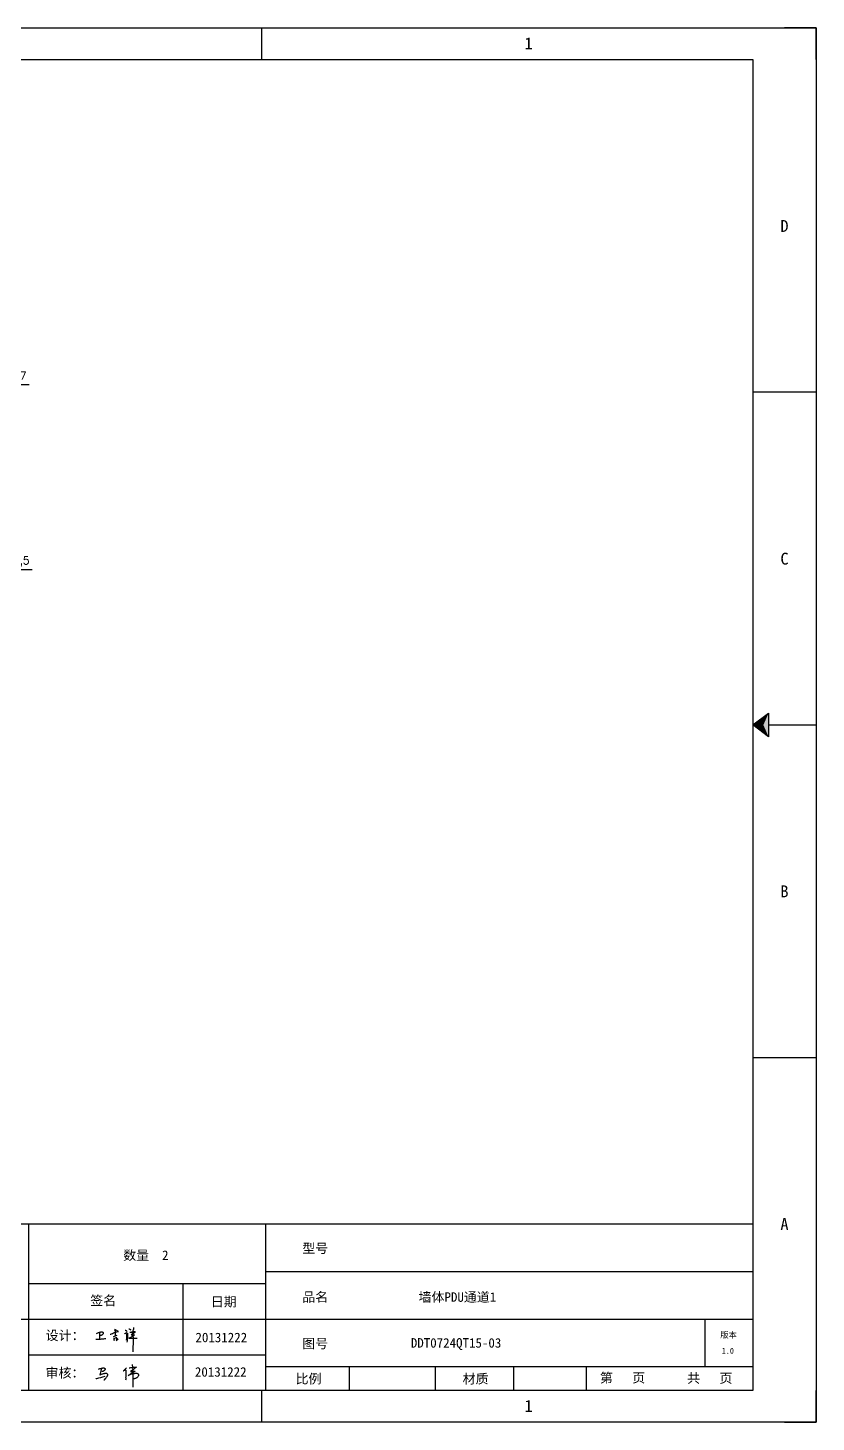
# Model space of a CAD drawing. Header units: millimetres. Extents: x 120943 to 145233, y 4425 to 40233.
# Drawn here: x 135282 to 136285, y 28907 to 30680 of the extents above; entities that cross this region are included whole.
import ezdxf
from ezdxf.enums import TextEntityAlignment as Align

# ---------------------------------------------------------------- set-up
doc = ezdxf.new("R2010")
doc.units = ezdxf.units.MM
doc.linetypes.add('DOT', pattern=[0.25, 0, -0.25])
doc.layers.add('dim', color=2, linetype='Continuous', lineweight=9)
doc.layers.add('print', color=30, linetype='Continuous')
doc.styles.add('Dartop', font='SIMFANG.TTF')
doc.styles.add('hzHT', font='SIMHEI.TTF')
doc.styles.get("Standard").update_dxf_attribs({"font": 'txt', "bigfont": 'gbcbig.shx'})
doc.dimstyles.new('2-small', dxfattribs={"dimtxt": 10, "dimasz": 10, "dimexe": 3, "dimexo": 3, "dimgap": 4, "dimtad": 1, "dimtxsty": 'Standard', "dimcen": 5, "dimazin": 0, "dimtfac": 1, "dimtmove": 0, "dimatfit": 3, "dimfxl": 1, "dimarcsym": 0})

# ---------------------------------------------------------------- blocks, each defined once
blk = doc.blocks.new('*U526')
at = {"color": 254, "linetype": 'Continuous', "extrusion": (0, 0, -1)}
for points in [[(-33.167, 11), (-33, 11), (-33.25, 11.188)], [(-33.167, 11), (-33.25, 10.812), (-33, 11)], [(-33.167, 11), (-33.25, 11.188), (-33.25, 10.812)]]:
    blk.add_solid(points, dxfattribs=at)
blk = doc.blocks.new('h')
for p, q in [((20773.3, -2331.8), (20775.3, -2338.7)), ((20789.1, -2340.9), (20773.5, -2331.9)), ((20775.3, -2338.7), (20775.6, -2351.2)), ((20845.7, -2343.5), (20848.4, -2353)), ((20768.1, -2360.9), (20773, -2359.1)), ((20769.5, -2366.9), (20769.8, -2370.6)), ((20769.8, -2370.6), (20770.9, -2378)), ((20770.9, -2378), (20771.5, -2370.6)), ((20772.4, -2369.3), (20774.9, -2367.8)), ((20773, -2359.1), (20784.1, -2355.2)), ((20775.6, -2351.2), (20775.5, -2357.3)), ((20782.2, -2369.2), (20780, -2377.1)), ((20780, -2377.1), (20788.3, -2371.3)), ((20780.1, -2366.4), (20780.8, -2366.4)), ((20781.9, -2367.4), (20782.2, -2369.2)), ((20848.9, -2370.3), (20847.9, -2424)), ((20848.4, -2353), (20848.9, -2370.3))]:
    blk.add_line(p, q)
for points in [[(20699.1, -2348.2, -0.029745), (20704.6, -2345.4, -0.046842), (20708.4, -2344.2, -0.00919), (20714.3, -2343, -0.018517), (20717.2, -2342.5, -0.037841), (20720.3, -2342.4, -0.039541), (20723.2, -2342.8, -0.149785), (20726, -2344.3, -0.204935), (20726.9, -2346.6, -0.074872), (20726.5, -2348.3, -0.061615), (20725.6, -2350.3, -0.034204), (20723.8, -2352.6, -0.045776), (20722.3, -2354.1, -0.054985), (20720.4, -2355.3, -0.036348), (20717.3, -2356.5, -0.067752), (20715.7, -2356.8, -0.043553), (20713.2, -2356.7)], [(20755, -2351.9, -0.024077), (20759.9, -2350.1, -0.013147), (20768.7, -2346.5, -0.00522), (20775.4, -2344.1, -0.018517), (20777.3, -2343.4, -0.008274), (20786.3, -2341, -0.039541), (20788.3, -2340.8, -0.079216), (20789.4, -2341, -0.204935)], [(20816.8, -2335, -0.053561), (20819.6, -2336.1, -0.075272), (20821.3, -2337.3, -0.005295), (20822.5, -2338.5, -0.009337), (20823.1, -2339.1, -0.026146), (20823.7, -2339.8, -0.016644), (20824.5, -2340.9)], [(20832.1, -2329.2, -0.053561), (20834.9, -2330.3, -0.075272), (20836.7, -2331.5, -0.005295), (20837.8, -2332.6, -0.009337), (20838.5, -2333.3, -0.026146), (20839, -2334, -0.016644), (20839.8, -2335.1)], [(20836, -2343.7, -0.02797), (20842.1, -2342.6, -0.048868), (20845.6, -2342.2, -0.00919), (20851.1, -2341.4, -0.018517), (20853.9, -2341.1, -0.037841), (20856.7, -2341.2, -0.039541), (20859.4, -2341.6, -0.018282), (20840.6, -2354.7, -0.000937)], [(20847.6, -2340.2, 0.021784), (20849.6, -2335.9, 0.028296), (20850.8, -2332.4, 0.008136), (20851.9, -2328.2, 0.028913), (20852.2, -2327, 0.08193), (20852.1, -2325.9, 0.075058), (20851.7, -2324.7, 0.275043)], [(20696.6, -2372.4, 0.002073), (20710.6, -2371.9, 0.016137), (20719.6, -2371.3, 0.008314), (20736.9, -2369.3)], [(20813.5, -2350.1, 0.007348), (20815.9, -2348.7, 0.008421), (20818, -2347.3, 0.009459), (20819.7, -2346.2, -0.016325), (20820.7, -2345.5, -0.173771), (20821.8, -2345.3, -0.085159), (20823.9, -2346, -0.125883), (20826, -2347.9, -0.160659), (20826.6, -2350.1, -0.010447), (20826.5, -2352.3, -0.008247), (20826.2, -2355.1, -0.002698), (20825.3, -2374, 0.001562), (20823.9, -2383.7, 0.016137)]]:
    blk.add_lwpolyline(points, format="xyb")
for points in [[(20711.3, -2343.5), (20711.3, -2343.5), (20711.5, -2355.8), (20710.7, -2368), (20710.6, -2371.9)], [(20821.5, -2350.6), (20822.4, -2359.2), (20822.2, -2364.9), (20821.7, -2369), (20821.3, -2376.3), (20823.6, -2368.5), (20827.2, -2366.3), (20829.5, -2366.3)], [(20840.6, -2354.7), (20850, -2354.7), (20855, -2354.3), (20845.9, -2361.1), (20840.5, -2364), (20833, -2367.5), (20863.2, -2367.4), (20865.9, -2367.3)]]:
    blk.add_lwpolyline(points)
for centre, radius, start, end in [((20773.7, -2371.2), 2.3, 121.9907, 163.6016), ((20787.5, -2406), 40.3, 100.6183, 108.2482), ((20780.8, -2367.6), 1.15, 9.4675, 90)]:
    blk.add_arc(centre, radius, start, end)
blk = doc.blocks.new('*D1403')
at = {"layer": 'Defpoints', "color": 0}
for p in [(135227.1, 30226.5), (135214.4, 30191.3), (135227.1, 30191.3)]:
    blk.add_point(p, dxfattribs=at)
at = {"layer": 'dim', "color": 0, "lineweight": -2}
for p, q in [((135204.4, 30226.5), (135194.4, 30226.5)), ((135214.4, 30194.3), (135214.4, 30229.5)), ((135214.4, 30226.5), (135227.1, 30226.5)), ((135227.1, 30194.3), (135227.1, 30229.5)), ((135237.1, 30226.5), (135283.5, 30226.5))]:
    blk.add_line(p, q, dxfattribs=at)
at = {"layer": 'dim', "color": 0}
for points in [[(135204.4, 30228.1), (135204.4, 30224.8), (135214.4, 30226.5)], [(135237.1, 30228.1), (135237.1, 30224.8), (135227.1, 30226.5)]]:
    blk.add_solid(points, dxfattribs=at)
at = {"layer": 'dim', "color": 0, "insert": (135265.3, 30236.3), "char_height": 10, "attachment_point": 5}
blk.add_mtext('12,7', dxfattribs=at)
blk = doc.blocks.new('*D1405')
at = {"layer": 'Defpoints', "color": 0}
for p in [(135214.4, 30038.8), (135230.9, 30038.8), (135230.9, 29991.5)]:
    blk.add_point(p, dxfattribs=at)
at = {"layer": 'dim', "color": 0, "lineweight": -2}
for p, q in [((135214.4, 30035.8), (135214.4, 29988.5)), ((135230.9, 30035.8), (135230.9, 29988.5)), ((135204.4, 29991.5), (135194.4, 29991.5)), ((135214.4, 29991.5), (135230.9, 29991.5)), ((135240.9, 29991.5), (135287.3, 29991.5))]:
    blk.add_line(p, q, dxfattribs=at)
at = {"layer": 'dim', "color": 0}
for points in [[(135204.4, 29993.1), (135204.4, 29989.8), (135214.4, 29991.5)], [(135240.9, 29993.1), (135240.9, 29989.8), (135230.9, 29991.5)]]:
    blk.add_solid(points, dxfattribs=at)
at = {"layer": 'dim', "color": 0, "insert": (135269.1, 30001.3), "char_height": 10, "attachment_point": 5}
blk.add_mtext('16,5', dxfattribs=at)

msp = doc.modelspace()

# ---------------------------------------------------------------- linework, layer by layer
at = {"color": 0, "linetype": 'DOT'}
for p, q in [((133725.3, 30679.931), (136244.473, 30679.931)), ((136284.761, 30639.643), (136284.761, 28947.545)), ((136244.473, 28907.257), (133725.3, 28907.257))]:
    msp.add_line(p, q, dxfattribs=at)
at = {"color": 0}
for p, q in [((135579.72, 30639.643), (135579.72, 30679.931)), ((136284.761, 30679.931), (136244.473, 30679.931)), ((136284.761, 30639.643), (136284.761, 30679.931)), ((133805.876, 30639.643), (136204.185, 30639.643)), ((136204.185, 30639.643), (136204.185, 28947.545)), ((136284.761, 30216.618), (136204.185, 30216.618)), ((136224.329, 29793.594), (136284.761, 29793.594)), ((136284.761, 29370.569), (136204.185, 29370.569)), ((136204.185, 29159.057), (134980.435, 29159.057)), ((135282.595, 29159.057), (135282.595, 28947.545)), ((135584.756, 28947.545), (135584.756, 29159.057)), ((135584.756, 29098.625), (136204.185, 29098.625)), ((135282.595, 29083.517), (135584.756, 29083.517)), ((135479, 29083.517), (135479, 28947.545)), ((134980.435, 29038.193), (135282.595, 29038.193)), ((135282.595, 29038.193), (136204.185, 29038.193)), ((136143.753, 28977.761), (136143.753, 29038.193)), ((135282.595, 28992.869), (135584.756, 28992.869)), ((135584.756, 28977.761), (136204.185, 28977.761)), ((135691.063, 28947.545), (135691.063, 28977.761)), ((135800.62, 28947.545), (135800.62, 28977.761)), ((135900.218, 28947.545), (135900.218, 28977.761)), ((135992.672, 28947.545), (135992.672, 28977.761)), ((136204.185, 28947.545), (133805.876, 28947.545)), ((135579.72, 28907.257), (135579.72, 28947.545)), ((136284.761, 28907.257), (136284.761, 28947.545)), ((136244.473, 28907.257), (136284.761, 28907.257))]:
    msp.add_line(p, q, dxfattribs=at)
for p, q in [((135412.36, 28968.211), (135409.391, 28966.604)), ((135414.497, 28969.352), (135412.36, 28968.211)), ((135412.483, 28971.755), (135416.258, 28971.755)), ((135418.271, 28971.938), (135414.497, 28969.352)), ((135414.633, 28980.715), (135415.5, 28973.473)), ((135415.641, 28968.126), (135415.321, 28951.487)), ((135415.5, 28973.473), (135415.641, 28968.126)), ((135416.258, 28971.755), (135418.271, 28971.938))]:
    msp.add_line(p, q)
msp.add_lwpolyline([(136204.185, 29793.594), (136224.329, 29808.702), (136224.329, 29778.486), (136204.185, 29793.594)], close=True, dxfattribs=at)
for points in [[(135371.658, 28974.367, -0.02974503), (135373.386, 28975.233, -0.04684215), (135374.555, 28975.609, -0.00919025), (135376.38, 28975.978, -0.01851715), (135377.295, 28976.11, -0.03784064), (135378.239, 28976.14, -0.03954126), (135379.136, 28976.029, -0.14978519), (135380.012, 28975.55, -0.20493524), (135380.281, 28974.857, -0.07487171), (135380.179, 28974.309, -0.06161465), (135379.881, 28973.703, -0.0342039), (135379.34, 28972.99, -0.04577587), (135378.856, 28972.528, -0.05498501), (135378.272, 28972.16, -0.03634791), (135377.302, 28971.775, -0.06775206), (135376.817, 28971.691, -0.04355337), (135376.054, 28971.73)], [(135409.391, 28966.604, -0.02974503), (135412.086, 28967.954, -0.04684215), (135413.91, 28968.541, -0.00919025), (135416.757, 28969.116, -0.01851715), (135418.184, 28969.323, -0.03784064), (135419.657, 28969.369, -0.03954126), (135421.057, 28969.196, -0.14978519), (135422.424, 28968.449, -0.20493524), (135422.842, 28967.367, -0.07487171), (135422.683, 28966.513, -0.06161465), (135422.218, 28965.568, -0.0342039), (135421.375, 28964.455, -0.04577587), (135420.621, 28963.734, -0.05498501), (135419.708, 28963.161, -0.03634791), (135418.196, 28962.559, -0.06775206), (135417.439, 28962.429, -0.04355337), (135416.249, 28962.49)], [(135410.629, 28976.209, -0.02797026), (135413.07, 28976.66, -0.04886788), (135414.485, 28976.811, -0.00919025), (135416.71, 28977.14, -0.01851715), (135417.822, 28977.242, -0.03784064), (135418.962, 28977.218, -0.03954126), (135420.038, 28977.027, -0.01828189), (135412.483, 28971.755, -0.0009369)]]:
    msp.add_lwpolyline(points, format="xyb")
msp.add_lwpolyline([(135375.466, 28975.802), (135375.466, 28975.802), (135374.889, 28972.262), (135373.938, 28968.933), (135373.316, 28966.891)])
for centre, radius, start, end in [((135226.837, 29538.649), 593.276, 283.91895, 284.971512), ((135383.074, 28950.002), 19.504, 113.202449, 120.017497), ((135378.496, 28960.681), 7.885, 102.47486, 113.202449), ((135389.922, 28909.036), 60.779, 100.36867, 102.47486), ((135381.678, 28954.089), 14.979, 96.125337, 100.36867), ((135380.88, 28961.526), 7.499, 87.457037, 96.125337), ((135380.908, 28962.155), 6.87, 78.399567, 87.457037), ((135381.878, 28966.881), 2.045, 44.324655, 78.399567), ((135377.126, 28969.133), 6.777, 324.910666, 333.348429), ((135380.422, 28967.902), 3.301, 326.76781, 340.871018), ((135382.53, 28967.517), 1.134, 357.998393, 44.324655), ((135381.421, 28967.556), 2.243, 340.871018, 357.998393), ((135388.503, 28998.333), 29.831, 299.265464, 300.9495), ((135456.084, 28748.284), 230.333, 102.46592, 103.2053), ((135299.119, 29083.624), 152.514, 313.366132, 315.296084), ((135406.386, 28972.213), 0.975, 52.375745, 91.291159), ((134548.594, 28999.88), 858.927, 357.565664, 358.057278), ((135406.052, 28972.365), 1.118, 357.196828, 33.705179), ((135380.897, 28974.011), 26.332, 352.912546, 354.802684), ((135390.775, 28973.113), 16.413, 354.802684, 357.196828), ((135367.239, 28968.746), 6.385, 281.076982, 291.212632), ((135377.226, 28965.756), 5.03, 283.816254, 294.030509), ((135378.299, 28963.268), 2.32, 294.836428, 309.901134), ((135347.369, 28991.804), 44.385, 316.919563, 320.58866), ((135372.52, 28970.243), 11.285, 324.094808, 331.378357), ((135381.279, 28965.815), 1.508, 319.573073, 337.48549), ((135888.085, 28890.69), 486.8, 171.410173, 171.768083)]:
    msp.add_arc(centre, radius, start, end)
at = {"layer": 'print'}
msp.add_lwpolyline([(133725.3, 30679.931), (136284.761, 30679.931), (136284.761, 28907.257), (133725.3, 28907.257)], close=True, dxfattribs=at)

# ---------------------------------------------------------------- block references
at = {"color": 0, "linetype": 'Continuous', "xscale": 80.57610619627711, "yscale": 80.57610619687368, "zscale": 80.57610619687446}
msp.add_blockref('*U526', (133545.173, 28907.257), dxfattribs=at)
at = {"color": 0, "xscale": 0.3098964079397265, "yscale": 0.3098964079412326, "zscale": 0.3098964079411201}
msp.add_blockref('h', (128954.775, 29747.792), dxfattribs=at)

# ---------------------------------------------------------------- texts
at = {"color": 0}
for s, height, style, p in [('1', 15.108, 'Dartop', (135918.983, 30660.266)), ('D', 15.108, 'Dartop', (136244.473, 30428.131)), ('C', 15.108, 'Dartop', (136244.473, 30005.106)), ('B', 15.108, 'Dartop', (136244.473, 29582.082)), ('A', 15.108, 'Dartop', (136244.473, 29159.057)), ('数量  2', 12.0864, 'hzHT', (135432.051, 29119.438)), ('型号', 12.0864, 'hzHT', (135647.463, 29128.313)), ('品名', 12.0864, 'hzHT', (135647.463, 29066.267)), ('墙体PDU通道1', 12.0864, 'hzHT', (135828.386, 29066.267)), ('签名', 12.0864, 'hzHT', (135377.758, 29061.838)), ('日期', 12.0864, 'hzHT', (135531.12, 29060.351)), ('20131222', 12.0864, 'hzHT', (135528.018, 29014.912)), ('版本', 7.554, 'hzHT', (136173.386, 29018.139)), ('图号', 12.0864, 'hzHT', (135647.463, 29007.19)), ('DDT0724QT15-03', 12.08642, 'hzHT', (135826.696, 29007.978)), ('1.0', 7.554, 'Dartop', (136172.478, 28997.95)), ('20131222', 12.0864, 'hzHT', (135527.298, 28971.057)), ('比例', 12.0864, 'hzHT', (135639.035, 28962.338)), ('材质', 12.0864, 'hzHT', (135851.535, 28962.338)), ('第   页', 12.0864, 'hzHT', (136038.503, 28963.592)), ('共   页', 12.0864, 'hzHT', (136149.527, 28963.152)), ('1', 15.108, 'Dartop', (135918.983, 28927.88))]:
    msp.add_text(s, height=height, dxfattribs=dict(at, style=style)).set_placement(p, align=Align.MIDDLE_CENTER)
at = {"color": 0, "style": 'hzHT'}
for s, p in [('设计：', (135304.54, 29011.482)), ('审核：', (135304.361, 28963.888))]:
    msp.add_text(s, height=12.0864, dxfattribs=at).set_placement(p)

# ---------------------------------------------------------------- dimensions: what is measured, and where the dimension line sits
at = {"layer": 'dim'}
for base, p1, p2, picture, middle in [((135227.144, 30226.451), (135214.444, 30191.287), (135227.144, 30191.287), '*D1403', (135265.311, 30236.284)), ((135230.944, 29991.459), (135214.444, 30038.787), (135230.944, 30038.787), '*D1405', (135269.111, 30001.293))]:
    dim = msp.add_linear_dim(base=base, p1=p1, p2=p2, dimstyle='2-small', override={"dimpost": '\\X'}, dxfattribs=at)
    dim.commit()
    dim.dimension.update_dxf_attribs({"geometry": picture, "text_midpoint": middle})

doc.saveas('drawing.dxf')
